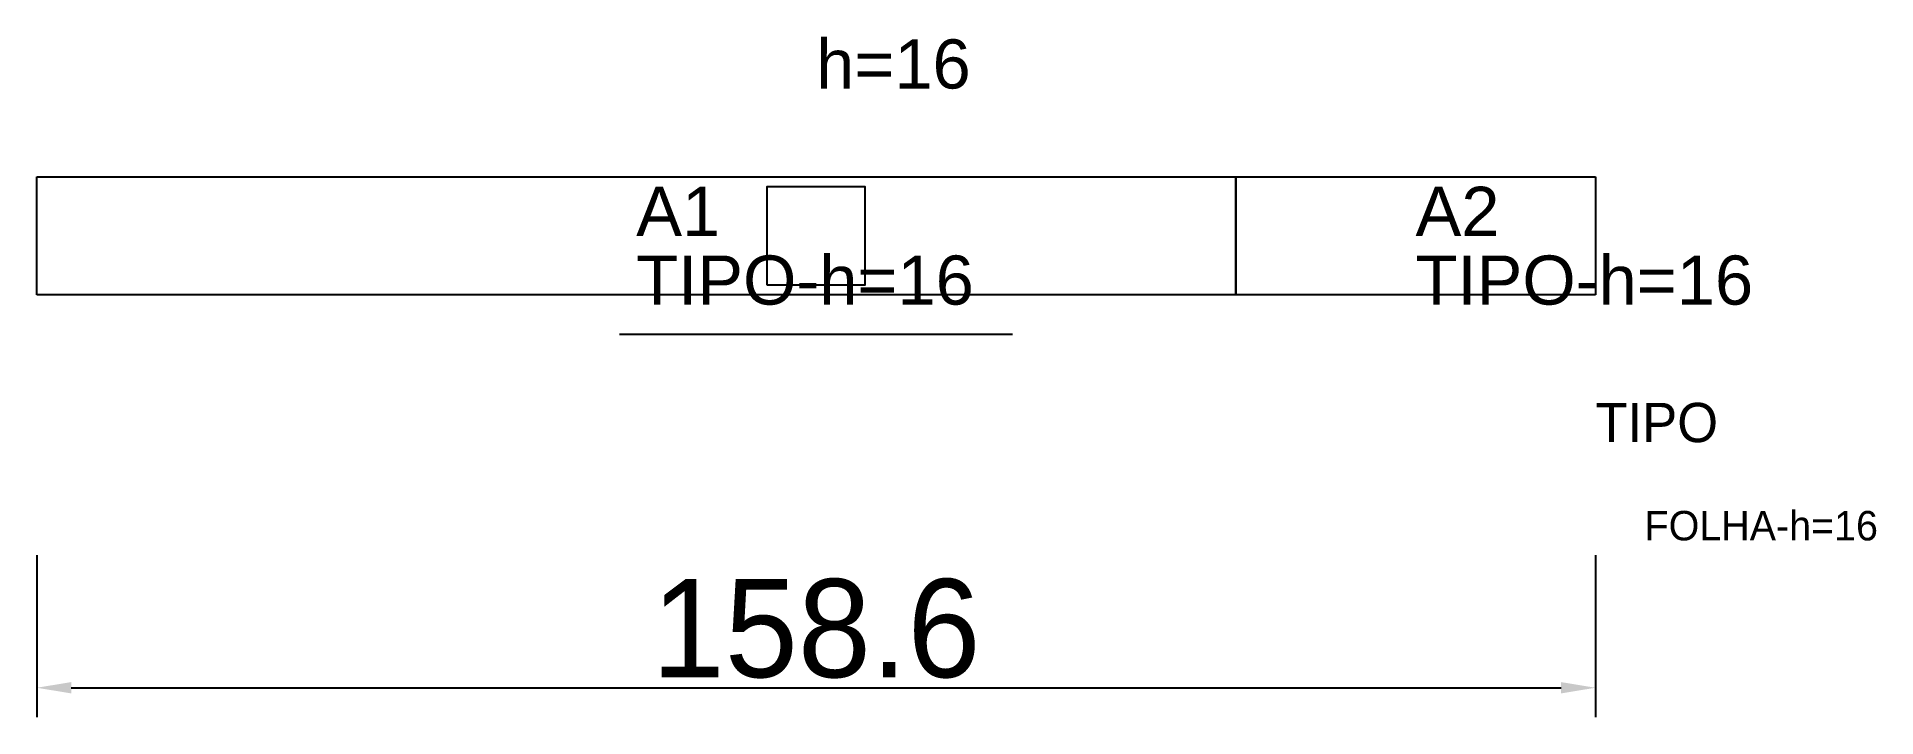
# Model space of a CAD drawing. Header units: metres. Extents: x 222 to 409, y 146 to 216.
import ezdxf

# ---------------------------------------------------------------- set-up
doc = ezdxf.new("R2010")
doc.units = ezdxf.units.M
for name, color, linetype in [('3', 3, 'CONTINUOUS'), ('AUX00', 7, 'CONTINUOUS'), ('COTA', 241, 'CONTINUOUS'), ('FOLHA', 255, 'CONTINUOUS'), ('Hachura', 251, 'CONTINUOUS'), ('NOMENCLATURA', 7, 'CONTINUOUS'), ('Nível', 160, 'CONTINUOUS'), ('Painéis', 200, 'CONTINUOUS'), ('Pilares', 5, 'CONTINUOUS'), ('SARR_2.2x7', 40, 'CONTINUOUS')]:
    doc.layers.add(name, color=color, linetype=linetype)
doc.styles.add('ARIAL', font='Arial.ttf')
doc.styles.add('STR_STANDARD', font='arial.ttf')
doc.dimstyles.new('EZ DXF', dxfattribs={"dimtxt": 10, "dimasz": 3.5, "dimexe": 3, "dimexo": 1.5, "dimgap": 1, "dimtad": 1, "dimdec": 1, "dimdsep": 46, "dimcen": 2.5, "dimazin": 3, "dimtfac": 1, "dimtmove": 0, "dimatfit": 3})

msp = doc.modelspace()

# ---------------------------------------------------------------- hatches: boundary and pattern name
at = {"layer": 'Hachura'}
h = msp.add_hatch(dxfattribs=at)
h.set_pattern_fill('ANSI31', scale=50)
h.paths.add_polyline_path([(380.81, 189.5), (222.2, 189.5), (222.2, 201.5), (380.81, 201.5)])
h = msp.add_hatch(dxfattribs=at)
h.set_pattern_fill('ANSI31', scale=50)
h.paths.add_polyline_path([(380.81, 189.5), (222.2, 189.5), (222.2, 201.5), (380.81, 201.5)])

# ---------------------------------------------------------------- linework, layer by layer
at = {"layer": '3'}
msp.add_lwpolyline([(344.2, 189.5), (344.2, 201.5)], close=True, dxfattribs=at)
msp.add_lwpolyline([(344.2, 189.5), (344.2, 201.5)], close=True, dxfattribs=at)
at = {"layer": 'Painéis', "color": 200}
for p, q in [((222.2, 189.5), (222.2, 201.5)), ((222.2, 201.5), (380.81, 201.5)), ((222.2, 189.5), (222.2, 201.5)), ((222.2, 201.5), (380.81, 201.5)), ((380.81, 201.5), (380.81, 189.5)), ((380.81, 201.5), (380.81, 189.5)), ((380.81, 189.5), (222.2, 189.5)), ((380.81, 189.5), (222.2, 189.5))]:
    msp.add_line(p, q, dxfattribs=at)
at = {"layer": 'Pilares'}
msp.add_lwpolyline([(296.505, 190.5), (306.505, 190.5), (306.505, 200.5), (296.505, 200.5)], close=True, dxfattribs=at)
msp.add_lwpolyline([(296.505, 190.5), (306.505, 190.5), (306.505, 200.5), (296.505, 200.5)], close=True, dxfattribs=at)
at = {"layer": 'SARR_2.2x7'}
msp.add_line((281.505, 185.5), (321.505, 185.5), dxfattribs=at)
msp.add_line((281.505, 185.5), (321.505, 185.5), dxfattribs=at)

# ---------------------------------------------------------------- texts
at = {"layer": '3', "style": 'STR_STANDARD'}
for s, p in [('A1', (283.2, 195.5)), ('A1', (283.2, 195.5)), ('A2', (362.505, 195.5)), ('A2', (362.505, 195.5))]:
    msp.add_text(s, height=5, dxfattribs=at).set_placement(p)
at = {"layer": 'AUX00', "style": 'STR_STANDARD'}
for p in [(283.2, 188.5), (283.2, 188.5), (362.505, 188.5), (362.505, 188.5)]:
    msp.add_text('TIPO-h=16', height=5, dxfattribs=at).set_placement(p)
at = {"layer": 'FOLHA'}
msp.add_text('FOLHA-h=16', height=3, dxfattribs=at).set_placement((385.81, 164.5))
msp.add_text('FOLHA-h=16', height=3, dxfattribs=at).set_placement((385.81, 164.5))
at = {"layer": 'NOMENCLATURA', "insert": (301.505, 215.5), "char_height": 5, "attachment_point": 1, "style": 'ARIAL'}
msp.add_mtext('h=16', dxfattribs=at)
msp.add_mtext('h=16', dxfattribs=at)
at = {"layer": 'Nível'}
msp.add_text('TIPO', height=4, dxfattribs=at).set_placement((380.81, 174.5))
msp.add_text('TIPO', height=4, dxfattribs=at).set_placement((380.81, 174.5))

# ---------------------------------------------------------------- dimensions: what is measured, and where the dimension line sits
at = {"layer": 'COTA'}
msp.add_linear_dim(base=(222.2, 149.5), p1=(222.2, 164.5), p2=(380.81, 164.5), dimstyle='EZ DXF', dxfattribs=at).render()
msp.add_linear_dim(base=(222.2, 149.5), p1=(222.2, 164.5), p2=(380.81, 164.5), dimstyle='EZ DXF', dxfattribs=at).render()

doc.saveas('drawing.dxf')
